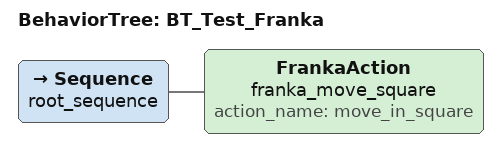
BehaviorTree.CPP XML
<root BTCPP_format="4" >
     <BehaviorTree ID="BT_Test_Franka">
        <Sequence name="root_sequence">
            <FrankaAction name="franka_move_square"
                             action_name="move_in_square" />
        </Sequence>
     </BehaviorTree>
 </root>
